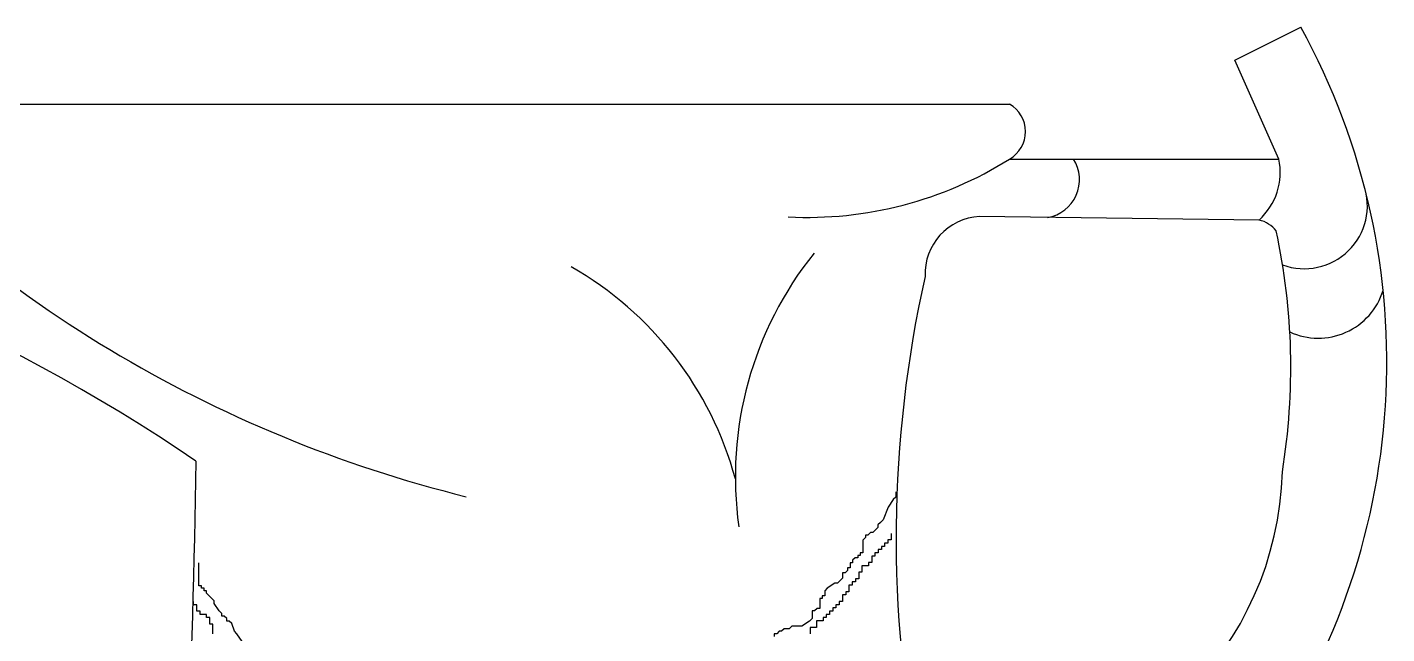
# Model space of a CAD drawing. Header units: millimetres. Extents: x 204800 to 233555, y -2285 to 8522.
# Drawn here: x 229024.2 to 229146.9, y 652.5 to 707.2 of the extents above; entities that cross this region are included whole.
import ezdxf

# ---------------------------------------------------------------- set-up
doc = ezdxf.new("R2010")
doc.units = ezdxf.units.MM
for name, color, linetype in [('DIM【标注】', 66, 'Continuous'), ('中线', 90, 'Continuous'), ('家具内线', 8, 'Continuous')]:
    doc.layers.add(name, color=color, linetype=linetype)

# ---------------------------------------------------------------- blocks, each defined once
blk = doc.blocks.new('MK-ZS-0228')
at = {"layer": '中线', "color": 251}
for p, q in [((77919.63, 5447.46), (77925.58, 5450.44)), ((77923.6, 5438.54), (77919.63, 5447.46)), ((77766.89, 5443.5), (77899.3, 5443.5)), ((77899.3, 5438.54), (77923.6, 5438.54)), ((77921.81, 5433.04), (77896.59, 5433.35))]:
    blk.add_line(p, q, dxfattribs=at)
for centre, radius, start, end in [((77870.56, 5420.23), 62.77, 324.0118, 28.7691), ((77897.89, 5441.02), 2.85, 299.6067, 60.3933), ((77917.91, 5437.35), 5.81, 312.1336, 11.8462), ((77736.23, 5279.78), 159.17, 55.7093, 79.0759), ((77925.89, 5434.34), 5.69, 249.8857, 18.9983), ((77896.86, 5428.17), 5.19, 92.9575, 182.3918), ((77921.23, 5430.41), 2.69, 37.7365, 77.4829), ((77998.22, 5404.26), 109.15, 167.4642, 191.3434), ((77927.15, 5428.5), 6.12, 245.1865, 342.8606), ((77148.52, 5418.83), 677.43, 349.92009, 359.36179)]:
    blk.add_arc(centre, radius, start, end, dxfattribs=at)
at = {"layer": '家具内线', "color": 251}
for p, q in [((77888.8, 5407.82), (77888.34, 5407.13)), ((77889.03, 5408.05), (77888.8, 5407.82)), ((77889.03, 5408.51), (77889.03, 5408.05)), ((77888.34, 5407.13), (77887.89, 5405.99)), ((77887.66, 5405.76), (77887.43, 5405.54)), ((77887.43, 5405.54), (77887.43, 5405.31)), ((77887.89, 5405.99), (77887.66, 5405.76)), ((77886.29, 5404.39), (77886.06, 5404.17)), ((77886.06, 5404.17), (77886.06, 5403.02)), ((77886.29, 5404.62), (77886.29, 5404.39)), ((77886.51, 5404.62), (77886.29, 5404.62)), ((77886.74, 5404.85), (77886.51, 5404.62)), ((77886.97, 5404.85), (77886.74, 5404.85)), ((77887.43, 5405.31), (77886.97, 5404.85)), ((77888.32, 5404.19), (77888.32, 5403.9)), ((77888.62, 5404.19), (77888.32, 5404.19)), ((77888.62, 5404.77), (77888.62, 5404.19)), ((77885.83, 5403.02), (77885.83, 5402.79)), ((77886.06, 5403.02), (77885.83, 5403.02)), ((77887.15, 5403.02), (77887.15, 5402.73)), ((77887.44, 5403.02), (77887.15, 5403.02)), ((77887.44, 5403.31), (77887.44, 5403.02)), ((77887.74, 5403.31), (77887.44, 5403.31)), ((77887.74, 5403.6), (77887.74, 5403.31)), ((77888.03, 5403.6), (77887.74, 5403.6)), ((77888.03, 5403.9), (77888.03, 5403.6)), ((77888.32, 5403.9), (77888.03, 5403.9)), ((77826.17, 5400.05), (77826.17, 5402.11)), ((77884.69, 5401.65), (77884.69, 5401.42)), ((77884.91, 5401.65), (77884.69, 5401.65)), ((77884.91, 5402.11), (77884.91, 5401.65)), ((77885.14, 5402.11), (77884.91, 5402.11)), ((77885.37, 5402.57), (77885.14, 5402.34)), ((77885.14, 5402.34), (77885.14, 5402.11)), ((77885.6, 5402.57), (77885.37, 5402.57)), ((77885.6, 5402.79), (77885.6, 5402.57)), ((77885.83, 5402.79), (77885.6, 5402.79)), ((77885.98, 5401.85), (77885.98, 5401.26)), ((77886.57, 5401.85), (77885.98, 5401.85)), ((77886.57, 5402.14), (77886.57, 5401.85)), ((77886.86, 5402.14), (77886.57, 5402.14)), ((77886.86, 5402.73), (77886.86, 5402.14)), ((77887.15, 5402.73), (77886.86, 5402.73)), ((77884.23, 5400.74), (77883.77, 5400.28)), ((77884.23, 5401.2), (77884.23, 5400.74)), ((77884.46, 5401.2), (77884.23, 5401.2)), ((77884.69, 5401.42), (77884.46, 5401.2)), ((77885.4, 5400.68), (77885.4, 5400.39)), ((77885.69, 5400.68), (77885.4, 5400.68)), ((77885.69, 5401.26), (77885.69, 5400.68)), ((77885.98, 5401.26), (77885.69, 5401.26)), ((77826.4, 5400.05), (77826.17, 5400.05)), ((77826.4, 5399.83), (77826.4, 5400.05)), ((77826.63, 5399.83), (77826.4, 5399.83)), ((77826.63, 5399.6), (77826.63, 5399.83)), ((77826.86, 5399.6), (77826.63, 5399.6)), ((77826.86, 5399.37), (77826.86, 5399.6)), ((77827.54, 5398.68), (77826.86, 5399.37)), ((77882.86, 5399.83), (77882.63, 5399.6)), ((77882.63, 5399.6), (77882.63, 5399.14)), ((77883.54, 5400.28), (77882.86, 5399.83)), ((77883.77, 5400.28), (77883.54, 5400.28)), ((77884.23, 5399.22), (77884.23, 5398.63)), ((77884.52, 5399.22), (77884.23, 5399.22)), ((77884.52, 5399.51), (77884.52, 5399.22)), ((77884.81, 5399.51), (77884.52, 5399.51)), ((77884.81, 5400.09), (77884.81, 5399.51)), ((77885.1, 5400.09), (77884.81, 5400.09)), ((77885.1, 5400.39), (77885.1, 5400.09)), ((77885.4, 5400.39), (77885.1, 5400.39)), ((77825.69, 5398.34), (77825.69, 5398.63)), ((77825.98, 5398.34), (77825.69, 5398.34)), ((77825.98, 5397.75), (77825.98, 5398.34)), ((77827.54, 5398.45), (77827.54, 5398.68)), ((77828, 5397.77), (77827.54, 5398.45)), ((77881.94, 5398), (77881.71, 5397.77)), ((77882.17, 5398), (77881.94, 5398)), ((77882.17, 5398.91), (77882.17, 5398)), ((77882.4, 5398.91), (77882.17, 5398.91)), ((77882.4, 5399.14), (77882.4, 5398.91)), ((77882.63, 5399.14), (77882.4, 5399.14)), ((77883.35, 5398.05), (77883.35, 5397.75)), ((77883.64, 5398.05), (77883.35, 5398.05)), ((77883.64, 5398.34), (77883.64, 5398.05)), ((77883.93, 5398.34), (77883.64, 5398.34)), ((77883.93, 5398.63), (77883.93, 5398.34)), ((77884.23, 5398.63), (77883.93, 5398.63)), ((77826.27, 5397.75), (77825.98, 5397.75)), ((77826.27, 5397.46), (77826.27, 5397.75)), ((77826.86, 5397.46), (77826.27, 5397.46)), ((77826.86, 5397.17), (77826.86, 5397.46)), ((77827.15, 5397.17), (77826.86, 5397.17)), ((77827.15, 5396.58), (77827.15, 5397.17)), ((77828.23, 5397.54), (77828, 5397.77)), ((77828.23, 5397.31), (77828.23, 5397.54)), ((77828.46, 5397.31), (77828.23, 5397.31)), ((77828.69, 5397.08), (77828.46, 5397.31)), ((77828.69, 5396.86), (77828.69, 5397.08)), ((77828.91, 5396.86), (77828.69, 5396.86)), ((77829.14, 5396.63), (77828.91, 5396.86)), ((77881.26, 5396.86), (77880.57, 5396.4)), ((77881.49, 5397.08), (77881.26, 5396.86)), ((77881.49, 5397.77), (77881.49, 5397.08)), ((77881.71, 5397.77), (77881.49, 5397.77)), ((77881.88, 5396.88), (77881.88, 5396.29)), ((77882.47, 5396.88), (77881.88, 5396.88)), ((77882.47, 5397.17), (77882.47, 5396.88)), ((77882.76, 5397.17), (77882.47, 5397.17)), ((77882.76, 5397.46), (77882.76, 5397.17)), ((77883.05, 5397.46), (77882.76, 5397.46)), ((77883.05, 5397.75), (77883.05, 5397.46)), ((77883.35, 5397.75), (77883.05, 5397.75)), ((77827.44, 5396.58), (77827.15, 5396.58)), ((77827.44, 5395.71), (77827.44, 5396.58)), ((77829.37, 5395.94), (77829.14, 5396.63)), ((77829.6, 5395.71), (77829.37, 5395.94)), ((77830.06, 5395.03), (77829.6, 5395.71)), ((77878.06, 5395.71), (77878.06, 5395.48)), ((77878.29, 5395.71), (77878.06, 5395.71)), ((77878.51, 5395.94), (77878.29, 5395.71)), ((77878.74, 5395.94), (77878.51, 5395.94)), ((77878.97, 5396.17), (77878.74, 5395.94)), ((77879.43, 5396.17), (77878.97, 5396.17)), ((77879.66, 5396.4), (77879.43, 5396.17)), ((77880.57, 5396.4), (77879.66, 5396.4)), ((77881.3, 5396.29), (77881.3, 5395.71)), ((77881.88, 5396.29), (77881.3, 5396.29))]:
    blk.add_line(p, q, dxfattribs=at)
for centre, radius, start, end in [((77878.17, 5521.26), 116.56, 221.8427, 256.1621), ((77881.07, 5467.49), 34.21, 267.0798, 302.1907), ((77902.15, 5436.68), 3.46, 279.6568, 32.5166), ((77866.07, 5419.73), 58.6, 350.7761, 12.1488), ((77906.85, 5409.85), 32.29, 141.2647, 187.9649), ((77844.13, 5401.42), 31.54, 15.2081, 60.3144), ((77894.42, 5411.15), 29.5, 270.3148, 358.4269)]:
    blk.add_arc(centre, radius, start, end, dxfattribs=at)

msp = doc.modelspace()

# ---------------------------------------------------------------- block references
at = {"layer": 'DIM【标注】', "color": 4, "ltscale": 6}
msp.add_blockref('MK-ZS-0228', (151213.57, -4743.24), dxfattribs=at)

doc.saveas('drawing.dxf')
